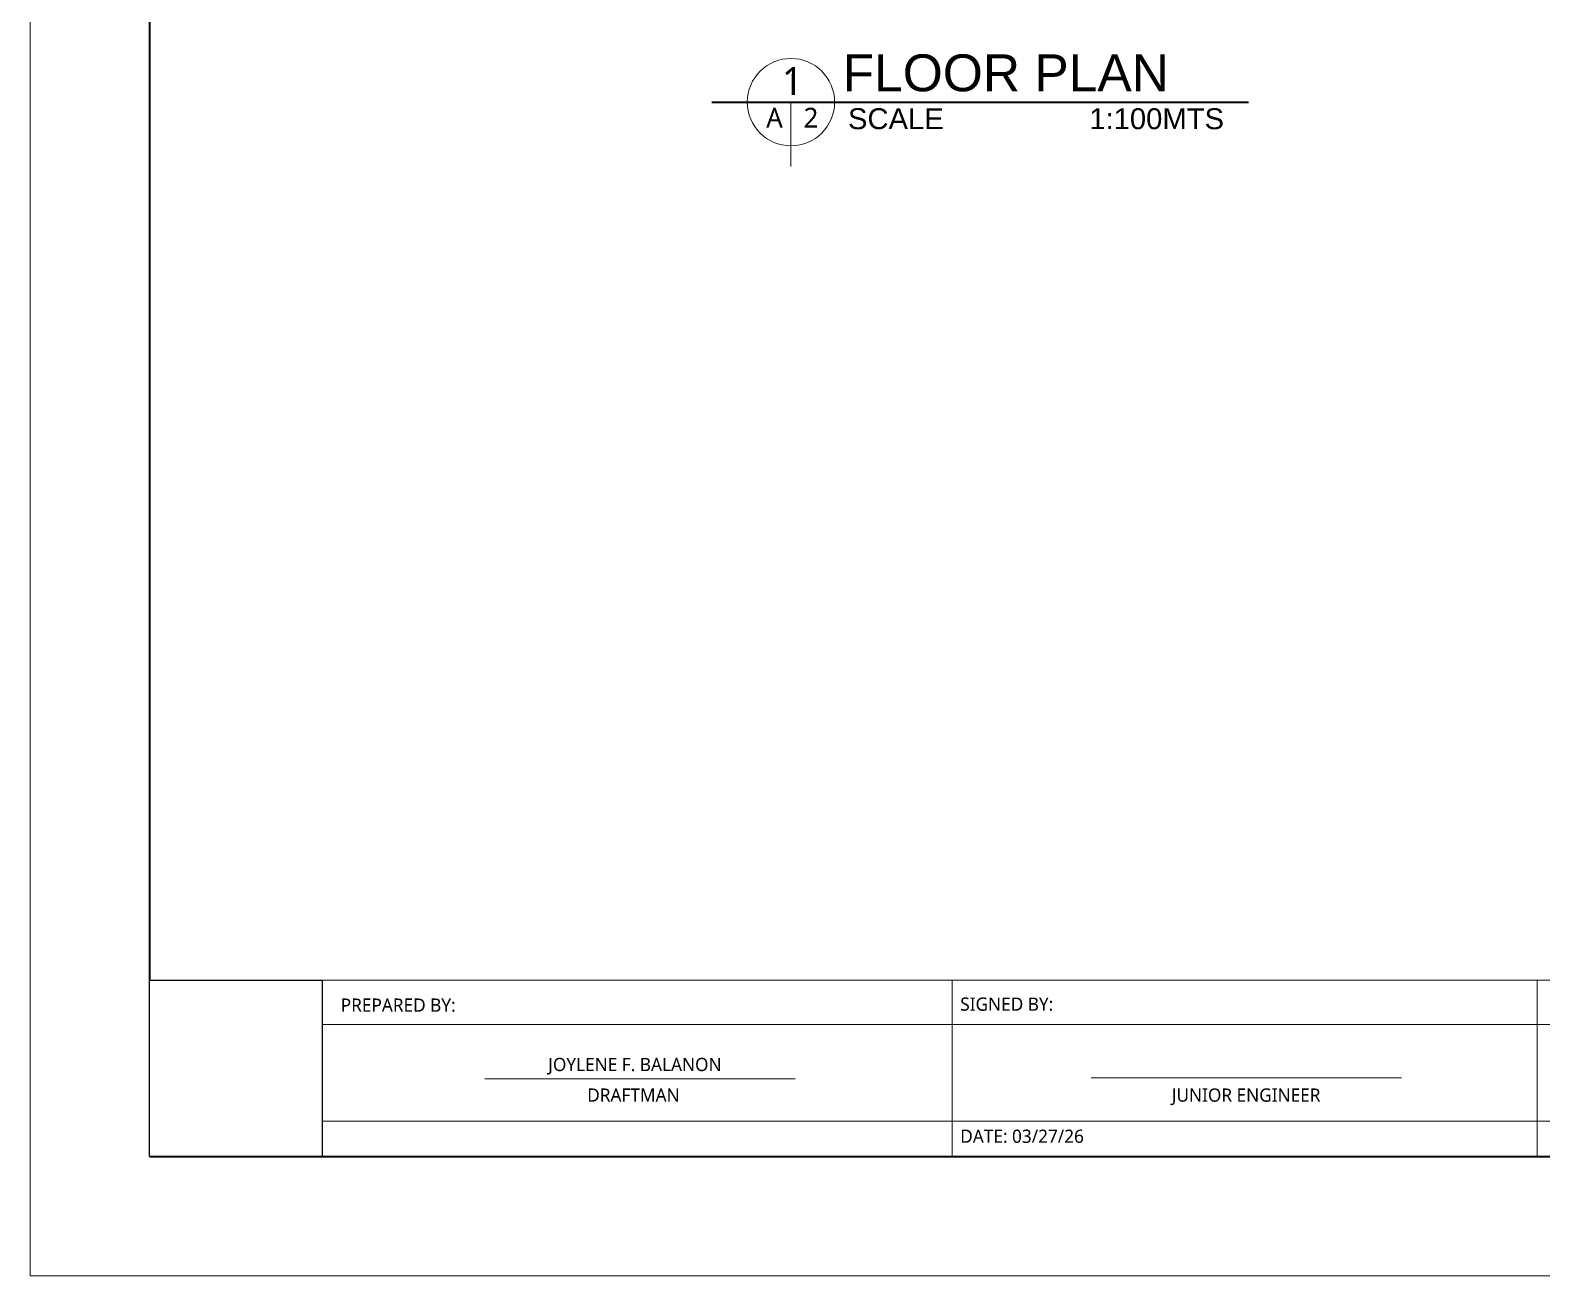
# Model space of a CAD drawing. Header units: metres. Extents: x 1770 to 2101, y 1850 to 1943.
# Drawn here: x 1769.94 to 1807.98, y 1849.95 to 1881.28 of the extents above; entities that cross this region are included whole.
import ezdxf

# ---------------------------------------------------------------- set-up
doc = ezdxf.new("R2010")
doc.units = ezdxf.units.M
for name, color, linetype, lineweight in [('Boarder Line 2', 60, 'Continuous', 40), ('Border Line 3', 80, 'Continuous', 15), ('CYAN', 4, 'Continuous', 25)]:
    doc.layers.add(name, color=color, linetype=linetype, lineweight=lineweight)
doc.layers.add('WALLS', color=30, linetype='Continuous')
doc.styles.add('spot level', font='trebuc.ttf')
doc.styles.get("Standard").update_dxf_attribs({"font": 'arial.ttf'})

msp = doc.modelspace()

# ---------------------------------------------------------------- linework, layer by layer
at = {"layer": 'Boarder Line 2'}
for p, q in [((1772.935, 1906.348), (1772.935, 1857.381)), ((1787.089, 1879.476), (1800.597, 1879.476)), ((1772.935, 1852.948), (1851.035, 1852.948))]:
    msp.add_line(p, q, dxfattribs=at)
at = {"layer": 'Border Line 3'}
for p, q in [((1769.935, 1909.348), (1769.935, 1849.948)), ((1789.081, 1879.476), (1789.081, 1877.86)), ((1772.935, 1857.381), (1851.035, 1857.381)), ((1793.138, 1852.948), (1793.138, 1857.381)), ((1807.867, 1852.948), (1807.867, 1857.381)), ((1777.281, 1856.272), (1851.035, 1856.272)), ((1781.377, 1854.901), (1789.188, 1854.901)), ((1796.641, 1854.926), (1804.452, 1854.926)), ((1796.641, 1854.926), (1804.452, 1854.926)), ((1777.281, 1853.835), (1805.265, 1853.835)), ((1805.265, 1853.835), (1841.07, 1853.835)), ((1769.935, 1849.948), (1854.035, 1849.948))]:
    msp.add_line(p, q, dxfattribs=at)
msp.add_circle((1789.081, 1879.476), 1.099, dxfattribs=at)
at = {"layer": 'WALLS', "ltscale": 0.1}
msp.add_line((1777.281, 1853.835), (1777.281, 1852.948), dxfattribs=at)
msp.add_lwpolyline([(1777.281, 1852.948), (1772.935, 1852.948), (1772.935, 1857.381), (1777.281, 1857.381)], close=True, dxfattribs=at)

# ---------------------------------------------------------------- texts
at = {"attachment_point": 1, "style": 'spot level'}
for s, width, gutter_width, insert, char_height in [('1', 0.75646, 2.605, (1788.858, 1880.357), 0.7), ('A', 0.75646, 2.605, (1788.459, 1879.334), 0.5), ('2', 0.75646, 2.605, (1789.399, 1879.334), 0.5), ('PREPARED BY:', 3.53973, 1.108, (1777.751, 1856.924), 0.33242), ('SIGNED BY:', 3.53973, 1.108, (1793.343, 1856.949), 0.3324), ('JOYLENE F. BALANON', 5.60314, 1.108, (1782.973, 1855.43), 0.33242), ('DRAFTMAN', 3.53973, 1.108, (1783.954, 1854.66), 0.3324), ('JUNIOR ENGINEER', 4.01935, 1.108, (1798.666, 1854.66), 0.33242), ('DATE: 03/27/26', 3.53973, 1.108, (1793.343, 1853.625), 0.33242)]:
    msp.add_mtext_dynamic_manual_height_columns(s, width=width, gutter_width=gutter_width, heights=[0], dxfattribs=dict(at, insert=insert, char_height=char_height))
at = {"layer": 'CYAN', "ltscale": 0.5, "attachment_point": 1}
for s, insert, char_height, width in [('{\\fSwis721 BdOul BT|b0|i0|c0|p82;\\H1.733x;FLOOR PLAN}', (1790.383, 1880.677), 0.53546, 49.08206), ('{\\fSwis721 BdOul BT|b0|i0|c0|p82;\\H1.733x;SCALE ^I^I^I1:100MTS}', (1790.517, 1879.322), 0.30366, 27.83458)]:
    msp.add_mtext(s, dxfattribs=dict(at, insert=insert, char_height=char_height, width=width))

doc.saveas('drawing.dxf')
